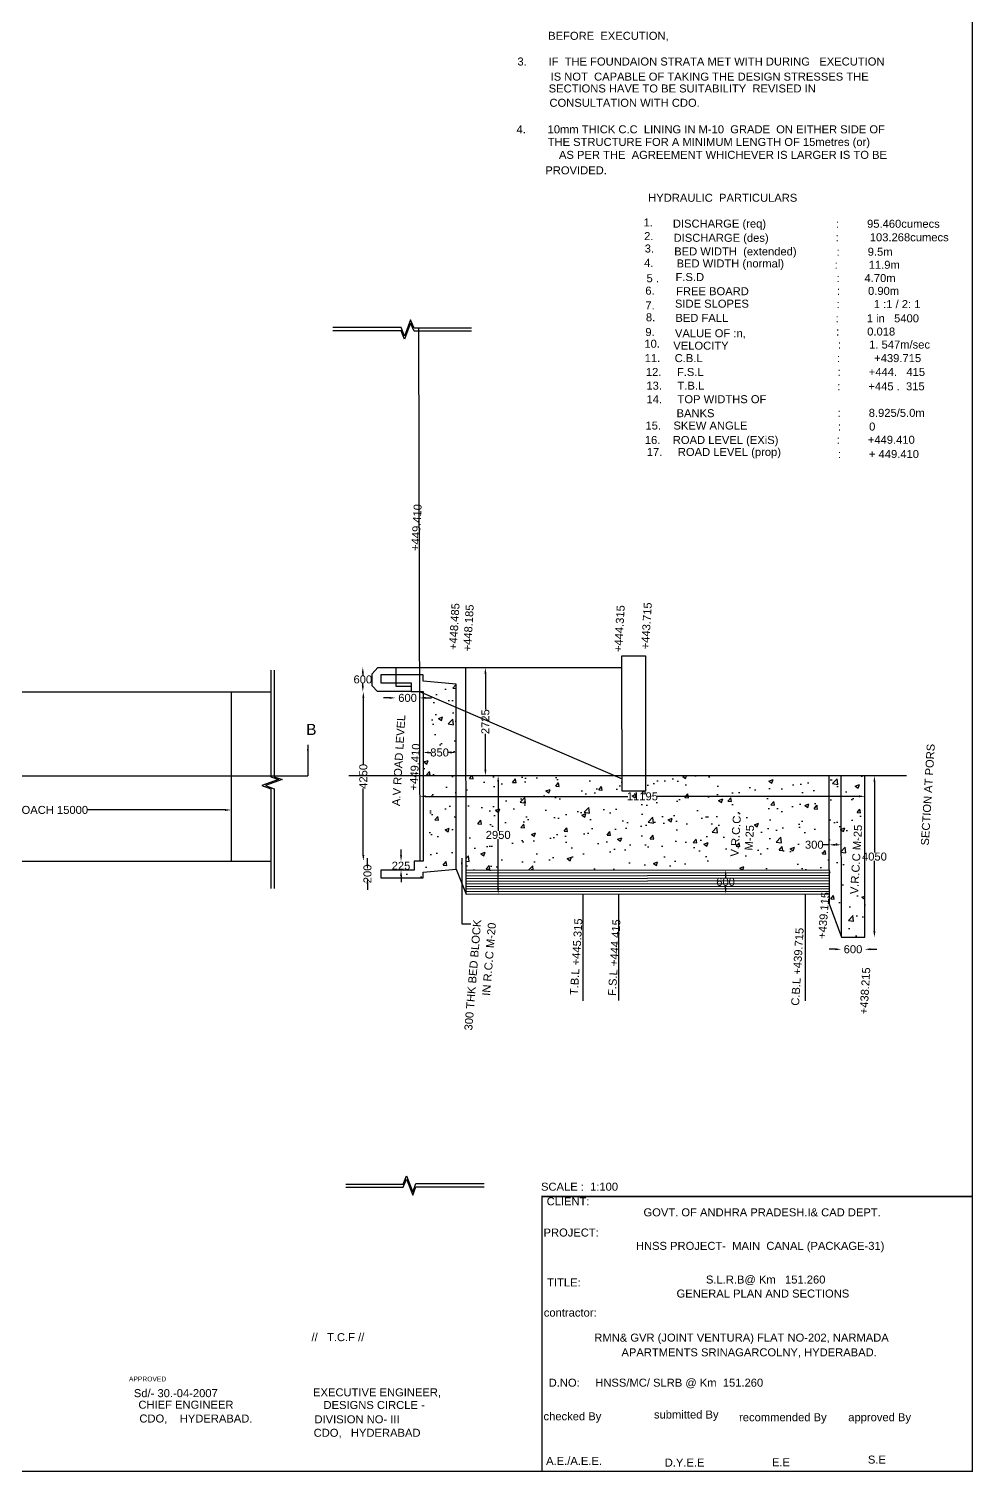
# Model space of a CAD drawing. Header units: inches. Extents: x 282006 to 329319, y -216205 to -186386.
# Drawn here: x 317521 to 329319, y -216205 to -198170 of the extents above; entities that cross this region are included whole.
import ezdxf

# ---------------------------------------------------------------- set-up
doc = ezdxf.new("R2010")
doc.units = ezdxf.units.IN
doc.header["$MEASUREMENT"] = 0
doc.styles.get("Standard").update_dxf_attribs({"font": 'arial.ttf'})
doc.dimstyles.new('ST100', dxfattribs={"dimtxt": 100, "dimasz": 75, "dimexe": 0, "dimexo": 300, "dimgap": 0.09, "dimtad": 0, "dimtih": 1, "dimtoh": 1, "dimdec": 0, "dimzin": 0, "dimdsep": 46, "dimtxsty": 'Standard', "dimcen": 0, "dimse1": 1, "dimse2": 1, "dimadec": 0, "dimazin": 0, "dimtfac": 1, "dimtdec": 0, "dimtofl": 0, "dimtmove": 0, "dimatfit": 3, "dimfxl": 2000, "dimtolj": 1, "dimtzin": 0, "dimarcsym": 0})

# ---------------------------------------------------------------- blocks, each defined once
blk = doc.blocks.new('*D116')
at = {"color": 0, "lineweight": -2, "transparency": 16777216}
for p, q in [((312650, -207931), (316312, -207931)), ((319973, -207931), (318255, -207931))]:
    blk.add_line(p, q, dxfattribs=at)
at = {"color": 0, "transparency": 16777216}
for points in [[(312650, -207919), (312650, -207944), (312575, -207931)], [(319973, -207919), (319973, -207944), (320048, -207931)]]:
    blk.add_solid(points, dxfattribs=at)
at = {"layer": 'Defpoints', "color": 0, "transparency": 16777216}
for p in [(312575, -207934), (320048, -207931), (320048, -207934)]:
    blk.add_point(p, dxfattribs=at)
at = {"color": 0, "transparency": 16777216, "insert": (317283, -207931), "char_height": 100, "attachment_point": 5}
blk.add_mtext('\\A1;STRAIGHT APPROACH 15000', dxfattribs=at)
blk = doc.blocks.new('*D119')
at = {"color": 0, "lineweight": -2, "transparency": 16777216}
for p, q in [((328086, -207579), (328086, -208462)), ((328086, -209449), (328086, -208565))]:
    blk.add_line(p, q, dxfattribs=at)
at = {"color": 0, "transparency": 16777216}
for points in [[(328073, -207579), (328098, -207579), (328086, -207504)], [(328073, -209449), (328098, -209449), (328086, -209524)]]:
    blk.add_solid(points, dxfattribs=at)
at = {"layer": 'Defpoints', "color": 0, "transparency": 16777216}
for p in [(328086, -207504), (328090, -207504), (328090, -209524)]:
    blk.add_point(p, dxfattribs=at)
at = {"color": 0, "transparency": 16777216, "insert": (328086, -208514), "char_height": 100, "attachment_point": 5}
blk.add_mtext('\\A1;4050', dxfattribs=at)
blk = doc.blocks.new('*D120')
at = {"color": 0, "lineweight": -2, "transparency": 16777216}
for p, q in [((327596, -209672), (327521, -209672)), ((328040, -209672), (328115, -209672))]:
    blk.add_line(p, q, dxfattribs=at)
at = {"color": 0, "transparency": 16777216}
for points in [[(327596, -209659), (327596, -209684), (327671, -209672)], [(328040, -209659), (328040, -209684), (327965, -209672)]]:
    blk.add_solid(points, dxfattribs=at)
at = {"layer": 'Defpoints', "color": 0, "transparency": 16777216}
for p in [(327671, -209672), (327671, -209674), (327965, -209674)]:
    blk.add_point(p, dxfattribs=at)
at = {"color": 0, "transparency": 16777216, "insert": (327818, -209672), "char_height": 100, "attachment_point": 5}
blk.add_mtext('\\A1;600', dxfattribs=at)
blk = doc.blocks.new('*D121')
at = {"color": 0, "lineweight": -2, "transparency": 16777216}
for p, q in [((327520, -208366), (327445, -208366)), ((327596, -208366), (327595, -208366))]:
    blk.add_line(p, q, dxfattribs=at)
at = {"color": 0, "transparency": 16777216}
for points in [[(327595, -208354), (327595, -208379), (327520, -208366)], [(327596, -208354), (327596, -208379), (327671, -208366)]]:
    blk.add_solid(points, dxfattribs=at)
at = {"layer": 'Defpoints', "color": 0, "transparency": 16777216}
for p in [(327520, -208366), (327671, -208366), (327671, -208366)]:
    blk.add_point(p, dxfattribs=at)
at = {"color": 0, "transparency": 16777216, "insert": (327334, -208366), "char_height": 100, "attachment_point": 5}
blk.add_mtext('\\A1;300', dxfattribs=at)
blk = doc.blocks.new('*D122')
at = {"color": 0, "lineweight": -2, "transparency": 16777216}
for p, q in [((326226, -208755), (326226, -208779)), ((326226, -208905), (326226, -208881))]:
    blk.add_line(p, q, dxfattribs=at)
at = {"color": 0, "transparency": 16777216}
for points in [[(326214, -208755), (326239, -208755), (326226, -208680)], [(326214, -208905), (326239, -208905), (326226, -208980)]]:
    blk.add_solid(points, dxfattribs=at)
at = {"layer": 'Defpoints', "color": 0, "transparency": 16777216}
for p in [(326226, -208680), (326226, -208680), (326227, -208980)]:
    blk.add_point(p, dxfattribs=at)
at = {"color": 0, "transparency": 16777216, "insert": (326226, -208830), "char_height": 100, "attachment_point": 5}
blk.add_mtext('\\A1;600', dxfattribs=at)
blk = doc.blocks.new('*D123')
at = {"color": 0, "lineweight": -2, "transparency": 16777216}
for p, q in [((322481, -207761), (325003, -207761)), ((327893, -207761), (325371, -207761))]:
    blk.add_line(p, q, dxfattribs=at)
at = {"color": 0, "transparency": 16777216}
for points in [[(322481, -207748), (322481, -207773), (322406, -207761)], [(327893, -207748), (327893, -207773), (327968, -207761)]]:
    blk.add_solid(points, dxfattribs=at)
at = {"layer": 'Defpoints', "color": 0, "transparency": 16777216}
for p in [(322406, -207761), (327968, -207758), (322406, -207772)]:
    blk.add_point(p, dxfattribs=at)
at = {"color": 0, "transparency": 16777216, "insert": (325187, -207761), "char_height": 100, "attachment_point": 5}
blk.add_mtext('\\A1;11195', dxfattribs=at)
blk = doc.blocks.new('*D124')
at = {"color": 0, "lineweight": -2, "transparency": 16777216}
for p, q in [((323385, -207579), (323385, -208192)), ((323385, -208908), (323385, -208294))]:
    blk.add_line(p, q, dxfattribs=at)
at = {"color": 0, "transparency": 16777216}
for points in [[(323372, -207579), (323397, -207579), (323385, -207504)], [(323372, -208908), (323397, -208908), (323385, -208983)]]:
    blk.add_solid(points, dxfattribs=at)
at = {"layer": 'Defpoints', "color": 0, "transparency": 16777216}
for p in [(323385, -207504), (323392, -207504), (323392, -208983)]:
    blk.add_point(p, dxfattribs=at)
at = {"color": 0, "transparency": 16777216, "insert": (323385, -208243), "char_height": 100, "attachment_point": 5}
blk.add_mtext('\\A1;2950', dxfattribs=at)
blk = doc.blocks.new('*D125')
at = {"color": 0, "lineweight": -2, "transparency": 16777216}
for p, q in [((323225, -206227), (323225, -206677)), ((323225, -207429), (323225, -206979))]:
    blk.add_line(p, q, dxfattribs=at)
at = {"color": 0, "transparency": 16777216}
for points in [[(323213, -206227), (323238, -206227), (323225, -206152)], [(323213, -207429), (323238, -207429), (323225, -207504)]]:
    blk.add_solid(points, dxfattribs=at)
at = {"layer": 'Defpoints', "color": 0, "transparency": 16777216}
for p in [(323225, -206152), (323226, -206152), (323226, -207504)]:
    blk.add_point(p, dxfattribs=at)
at = {"color": 0, "transparency": 16777216, "insert": (323225, -206828), "char_height": 100, "attachment_point": 5, "rotation": 90}
blk.add_mtext('\\A1;2725', dxfattribs=at)
blk = doc.blocks.new('*D126')
at = {"color": 0, "lineweight": -2, "transparency": 16777216}
for p, q in [((322521, -207213), (322542, -207213)), ((322784, -207213), (322763, -207213))]:
    blk.add_line(p, q, dxfattribs=at)
at = {"color": 0, "transparency": 16777216}
for points in [[(322521, -207200), (322521, -207225), (322446, -207213)], [(322784, -207200), (322784, -207225), (322859, -207213)]]:
    blk.add_solid(points, dxfattribs=at)
at = {"layer": 'Defpoints', "color": 0, "transparency": 16777216}
for p in [(322446, -207217), (322859, -207213), (322859, -207217)]:
    blk.add_point(p, dxfattribs=at)
at = {"color": 0, "transparency": 16777216, "insert": (322653, -207213), "char_height": 100, "attachment_point": 5}
blk.add_mtext('\\A1;850', dxfattribs=at)
blk = doc.blocks.new('*D127')
at = {"color": 0, "lineweight": -2, "transparency": 16777216}
for p, q in [((322171, -208498), (322171, -208423)), ((322171, -208758), (322171, -208833))]:
    blk.add_line(p, q, dxfattribs=at)
at = {"color": 0, "transparency": 16777216}
for points in [[(322159, -208498), (322184, -208498), (322171, -208573)], [(322159, -208758), (322184, -208758), (322171, -208683)]]:
    blk.add_solid(points, dxfattribs=at)
at = {"layer": 'Defpoints', "color": 0, "transparency": 16777216}
for p in [(322171, -208573), (322175, -208573), (322175, -208683)]:
    blk.add_point(p, dxfattribs=at)
at = {"color": 0, "transparency": 16777216, "insert": (322171, -208628), "char_height": 100, "attachment_point": 5}
blk.add_mtext('\\A1;225', dxfattribs=at)
blk = doc.blocks.new('*D128')
at = {"color": 0, "lineweight": -2, "transparency": 16777216}
for p, q in [((321752, -208608), (321752, -208533)), ((321752, -208852), (321752, -208927))]:
    blk.add_line(p, q, dxfattribs=at)
at = {"color": 0, "transparency": 16777216}
for points in [[(321739, -208608), (321764, -208608), (321752, -208683)], [(321739, -208852), (321764, -208852), (321752, -208777)]]:
    blk.add_solid(points, dxfattribs=at)
at = {"layer": 'Defpoints', "color": 0, "transparency": 16777216}
for p in [(321752, -208683), (321756, -208683), (321756, -208777)]:
    blk.add_point(p, dxfattribs=at)
at = {"color": 0, "transparency": 16777216, "insert": (321752, -208730), "char_height": 100, "attachment_point": 5, "rotation": 90}
blk.add_mtext('\\A1;200', dxfattribs=at)
blk = doc.blocks.new('*D129')
at = {"color": 0, "lineweight": -2, "transparency": 16777216}
for p, q in [((321700, -206528), (321700, -207360)), ((321700, -208494), (321700, -207662))]:
    blk.add_line(p, q, dxfattribs=at)
at = {"color": 0, "transparency": 16777216}
for points in [[(321688, -206528), (321713, -206528), (321700, -206453)], [(321688, -208494), (321713, -208494), (321700, -208569)]]:
    blk.add_solid(points, dxfattribs=at)
at = {"layer": 'Defpoints', "color": 0, "transparency": 16777216}
for p in [(321699, -206453), (321700, -206453), (321699, -208569)]:
    blk.add_point(p, dxfattribs=at)
at = {"color": 0, "transparency": 16777216, "insert": (321700, -207511), "char_height": 100, "attachment_point": 5, "rotation": 90}
blk.add_mtext('\\A1;4250', dxfattribs=at)
blk = doc.blocks.new('*D130')
at = {"color": 0, "lineweight": -2, "transparency": 16777216}
for p, q in [((321694, -206222), (321694, -206249)), ((321694, -206378), (321694, -206351))]:
    blk.add_line(p, q, dxfattribs=at)
at = {"color": 0, "transparency": 16777216}
for points in [[(321681, -206222), (321706, -206222), (321694, -206147)], [(321681, -206378), (321706, -206378), (321694, -206453)]]:
    blk.add_solid(points, dxfattribs=at)
at = {"layer": 'Defpoints', "color": 0, "transparency": 16777216}
for p in [(321694, -206147), (321699, -206147), (321699, -206453)]:
    blk.add_point(p, dxfattribs=at)
at = {"color": 0, "transparency": 16777216, "insert": (321694, -206300), "char_height": 100, "attachment_point": 5}
blk.add_mtext('\\A1;600', dxfattribs=at)
blk = doc.blocks.new('*D133')
at = {"color": 0, "lineweight": -2, "transparency": 16777216}
for p, q in [((322028, -206531), (321953, -206531)), ((322478, -206531), (322553, -206531))]:
    blk.add_line(p, q, dxfattribs=at)
at = {"color": 0, "transparency": 16777216}
for points in [[(322028, -206518), (322028, -206543), (322103, -206531)], [(322478, -206518), (322478, -206543), (322403, -206531)]]:
    blk.add_solid(points, dxfattribs=at)
at = {"layer": 'Defpoints', "color": 0, "transparency": 16777216}
for p in [(322103, -206521), (322403, -206520), (322403, -206531)]:
    blk.add_point(p, dxfattribs=at)
at = {"color": 0, "transparency": 16777216, "insert": (322253, -206531), "char_height": 100, "attachment_point": 5}
blk.add_mtext('\\A1;600', dxfattribs=at)

msp = doc.modelspace()

# ---------------------------------------------------------------- hatches: boundary and pattern name
h = msp.add_hatch()
h.set_pattern_fill('AR-CONC', color=256, scale=75, style=0)
h.set_pattern_definition([(50, (0, 0), (537.94514, -47.0641), [56.25, -618.75]), (355, (0, 0), (-104.0635, 564.1441), [45, -495]), (100.4514, (44.83, -3.9), (433.88204, 517.07966), [47.80514, -525.8566]), (46.1842, (0, 150), (800.4308, -124.1393), [84.375, -928.125]), (96.6356, (66.7, 139.66), (700.997, 730.5884), [71.7077, -788.7848]), (351.1842, (0, 150), (700.9965, 730.589), [67.5, -742.5]), (21, (75, 112.5), (447.6803, -301.96417), [56.25, -618.75]), (326, (75, 112.5), (182.4865, 543.8625), [45, -495]), (71.4514, (112.3, 87.34), (630.167, 241.8979), [47.80514, -525.8566]), (37.5, (0, 0), (9.11989, 249.67039), [0, -489, 0, -502.5, 0, -496.875]), (7.5, (0, 0), (197.30215, 295.80878), [0, -286.5, 0, -477.75, 0, -189.375]), (327.5, (-167.25, 0), (400.36683, -16.91615), [0, -187.5, 0, -585, 0, -776.25]), (317.5, (-242.25, 0), (437.38963, 75.07874), [0, -243.75, 0, -388.5, 0, -551.25])])
h.paths.add_polyline_path([(322859.4, -207503.5), (322446.4, -207503.5), (322446.4, -208572.3), (322408, -208572.4), (322408, -208572.3), (322333.4, -208572.3), (322333.4, -208683.1), (321920.7, -208683.1), (321920.7, -208778.4), (322446.4, -208778.4), (322446.4, -208707.1), (322859.4, -208672.3)])
h.paths.add_polyline_path([(322859.4, -206648.6), (322446.4, -206470.6), (322446.4, -207503.5), (322859.4, -207503.5)])
h.paths.add_polyline_path([(322859.4, -206359.5), (322446.7, -206321.6), (322446.7, -206243.1), (322402.1, -206243.1), (322402.7, -206451.8), (322446.4, -206451.8), (322446.4, -206470.6), (322859.4, -206648.6)])
h.paths.add_polyline_path([(327670.5, -207503.5), (325224.8, -207503.5), (325224.8, -207696.9), (324935.7, -207696.9), (324935.1, -207543.2), (324843.1, -207503.5), (322978.4, -207503.5), (322979.7, -208684.8), (327520, -208677.9), (327520.3, -208978.1), (327520, -208978.1), (327520, -209102.2), (327672.5, -209520.5)])
h.paths.add_polyline_path([(327967.6, -207503.5), (327670.5, -207503.5), (327672.5, -209520.5), (327967.6, -209520.5)])
h.paths.add_polyline_path([(327909.6, -208437.5), (328261.9, -208437.5), (328261.9, -208589.6), (327909.6, -208589.6)], flags=9)
h.paths.add_polyline_path([(327904.6, -209052.5), (327962.3, -208094.3), (327807.5, -208085), (327749.7, -209043.2)], flags=24)

# ---------------------------------------------------------------- linework, layer by layer
at = {"const_width": 20}
for points in [[(282015.9, -186395.9), (329308.9, -186395.9), (329308.9, -216195.5), (282015.9, -216195.5)], [(323932.4, -212759.6), (329308.9, -212759.6), (329308.9, -216195.5), (323932.4, -216195.5)]]:
    msp.add_lwpolyline(points, close=True, dxfattribs=at)
for points in [[(316590.4, -198373.9), (316609.4, -202397.7), (317205.8, -205209.5), (317205.8, -206264.1, 0.3034636), (317417.3, -206453.1), (320546, -206453.1)], [(320543.3, -208573), (317418.9, -208573, 0.3077718), (317226.3, -208805.2), (317226.3, -209821.8), (316619.8, -212663.4), (316619.8, -215324)]]:
    msp.add_lwpolyline(points, format="xyb")
for points in [[(323051, -201909.3), (322334.1, -201909.3), (322291, -201808), (322215.3, -202008.3), (322174.7, -201902.7), (321320.4, -201902.7)], [(323051, -201948.8), (322334.1, -201948.8), (322291, -201847.5), (322215.3, -202047.8), (322174.7, -201942.2), (321320.4, -201942.2)], [(322391.2, -201909.3), (322408, -208572.3), (322333.4, -208572.3), (322333.4, -208683.1), (321920.7, -208683.1), (321920.7, -208778.4), (322446.4, -208778.4), (322446.4, -208707.1), (322859.4, -208672.3), (322983, -208983.3), (327520, -208978.1), (327520, -209102.2), (327672.5, -209520.5), (327670.5, -207504)], [(322859.4, -208672.3), (322859.4, -206359.5), (322446.7, -206321.6), (322446.7, -206243.1), (321918.6, -206243.1), (321918.6, -206344.1), (322299.3, -206344.1), (322299.3, -206451.8), (321877.1, -206451.8), (321808.6, -206381.1), (321808.6, -206229.6), (321879.3, -206152.2), (324928.8, -206152.2), (324928.8, -206005), (325224.8, -206005), (325224.8, -207696.9), (324935.7, -207696.9), (324928.8, -206152.2)], [(320543, -206184.3), (320543, -207516.8), (320641.2, -207549.7), (320433.3, -207623.2), (320544, -207668.8), (320544, -208911.5)], [(320586.2, -206184.3), (320586.2, -207516.8), (320684.4, -207549.7), (320476.6, -207623.2), (320587.3, -207668.8), (320587.3, -208911.5)], [(322106.5, -206152.2), (322106.5, -206382.2), (322299.3, -206382.2)], [(322976.8, -206152.2), (322980.1, -208983.3)], [(320047.7, -206453.1), (320047.7, -208573)], [(322299.3, -206451.8), (322446.4, -206451.8), (322446.4, -208572.3), (322408, -208572.4)], [(322402.7, -206451.8), (324935.1, -207543.2)], [(287709.5, -207505.8), (321008.2, -207505.8)], [(328485, -207503.5), (321519.2, -207503.5)], [(327519.8, -208677.9), (327519.8, -207503.5)], [(327672.5, -209520.5), (327967.6, -209520.5), (327967.6, -207503.5)], [(322979.7, -208684.8), (327520, -208677.9), (327520.3, -208978.1)], [(322979.8, -208717.7), (327520, -208712.5)], [(322979.8, -208752.8), (327520, -208747.6)], [(322979.8, -208785.8), (327520.1, -208780.6)], [(322979.9, -208818.7), (327520.1, -208813.5)], [(322979.9, -208853.4), (327520.2, -208848.2)], [(322980, -208888.6), (327520.2, -208883.4)], [(322980, -208916.5), (327520.2, -208911.3)], [(322980, -208951.4), (327520.3, -208946.2)], [(324443.8, -208981.6), (324443.8, -210317.6)], [(324887.5, -208981.1), (324887.5, -210313)], [(327221, -208978.4), (327221, -210314.8)], [(321481.2, -212605.9), (322198.1, -212605.9), (322241.2, -212504.6), (322316.9, -212705), (322357.5, -212599.3), (323211.8, -212599.3)], [(321481.2, -212645.4), (322198.1, -212645.4), (322241.2, -212544.1), (322316.9, -212744.5), (322357.5, -212638.8), (323211.8, -212638.8)]]:
    msp.add_lwpolyline(points)

# ---------------------------------------------------------------- texts
for s, height, p in [('BEFORE  EXECUTION,', 100, (324009.5, -198307.1)), (' 3.       IF  THE FOUNDAION STRATA MET WITH DURING   EXECUTION', 100, (323586.5, -198628.3)), ('   IS NOT  CAPABLE OF TAKING THE DESIGN STRESSES THE', 100, (323923.4, -198817)), ('    SECTIONS HAVE TO BE SUITABILITY  REVISED IN', 100, (323860.5, -198965.1)), ('     CONSULTATION WITH CDO.', 100, (323831.8, -199144.1)), ('    4.       10mm THICK C.C  LINING IN M-10  GRADE  ON EITHER SIDE OF', 100, (323459, -199475.6)), ('    THE STRUCTURE FOR A MINIMUM LENGTH OF 15metres (or)', 100, (323847.8, -199633.4)), ('       AS PER THE  AGREEMENT WHICHEVER IS LARGER IS TO BE', 100, (323873, -199794.5)), ('       PROVIDED.', 100, (323702.8, -199988)), ('  HYDRAULIC  PARTICULARS   ', 100, (325181.6, -200330.7)), ('   1.', 100, (325084.9, -200638.9)), (' DISCHARGE (req)', 100, (325528.9, -200653.7)), ('   2.', 100, (325092.2, -200809.7)), ('  DISCHARGE (des)', 100, (325499.3, -200831.1)), ('    :          103.268cumecs', 100, (327445.5, -200824.7)), ('    :         95.460cumecs', 100, (327450.5, -200655.7)), ('   3.', 100, (325099.6, -200964.9)), ('  BED WIDTH  (extended)', 100, (325506.7, -201001.2)), ('    :         9.5m', 100, (327458.7, -201005.3)), ('   4.', 100, (325092.2, -201144)), ('  BED WIDTH (normal)', 100, (325536.3, -201151.4)), ('     :          11.9m', 100, (327393.3, -201168.2)), ('   5 .', 100, (325121.8, -201336.2)), ('   F.S.D', 100, (325484.5, -201321.5)), ('    :        4.70m', 100, (327457.5, -201334.1)), ('   6.           ', 100, (325107, -201491.5)), ('   FREE BOARD', 100, (325491.9, -201498.9)), ('    :         0.90m', 100, (327462.7, -201494.5)), ('   7.', 100, (325107, -201676.3)), ('   SIDE SLOPES', 100, (325477.1, -201654.1)), ('    :           1 :1 / 2: 1', 100, (327457.1, -201659.6)), ('   8.', 100, (325114.4, -201824.2)), ('  BED FALL', 100, (325521.5, -201831.6)), ('    :         1 in   5400', 100, (327446.8, -201837.4)), ('   9.                        ', 100, (325107, -202009)), ('   VALUE OF :n,', 100, (325477.1, -202023.8)), ('    :         0.018', 100, (327452.1, -202002.3)), ('   10.', 100, (325095, -202154.6)), ('    VELOCITY', 100, (325417.8, -202179)), ('    :         1. 547m/sec', 100, (327476.1, -202165.1)), ('   11. ', 100, (325099, -202333.9)), (' C.B.L', 100, (325551.1, -202334.3)), ('    :           +439.715', 100, (327461.8, -202334.5)), ('   12.     F.S.L', 100, (325113.6, -202508)), ('    :         +444.   415', 100, (327472, -202507.5)), ('   13.     T.B.L', 100, (325120.6, -202679.1)), ('    :         +445 .  315', 100, (327467.1, -202686.9)), ('   14.     TOP WIDTHS OF  ', 100, (325121.5, -202848.2)), ('   BANKS', 100, (325497.1, -203023.2)), ('    :         8.925/5.0m', 100, (327471.4, -203018.6)), ('   16.    ROAD LEVEL (EXiS)     ', 100, (325100.8, -203357.9)), ('   15.    SKEW ANGLE', 100, (325109, -203177.3)), ('     :         +449.410 ', 100, (327421.3, -203354.9)), ('     :         0', 100, (327437.4, -203189.7)), ('   17.     ROAD LEVEL (prop)', 100, (325125.2, -203507.4)), ('    :         + 449.410 ', 100, (327473.6, -203533.1)), ('B', 139.3, (320985.4, -206994.1)), ('    SCALE :  1:100', 100, (323764.8, -212688.6)), ('    CLIENT:', 100, (323835.3, -212871.4)), ('   GOVT. OF ANDHRA PRADESH.I& CAD DEPT.', 100, (325084, -213009)), ('   PROJECT:', 100, (323835.3, -213261.2)), ('    HNSS PROJECT-  MAIN  CANAL (PACKAGE-31)', 100, (324950.7, -213427.8)), ('     TITLE:', 100, (323802.3, -213885.7)), ('    S.L.R.B@ Km   151.260', 100, (325825.4, -213848.9)), ('    GENERAL PLAN AND SECTIONS', 100, (325458.2, -214024)), ('     contractor:', 100, (323760.8, -214261.8)), ('  //   T.C.F //', 100, (320974.9, -214568.7)), ('   RMN& GVR (JOINT VENTURA) FLAT NO-202, NARMADA', 100, (324469.5, -214574.4)), ('   APARTMENTS SRINAGARCOLNY, HYDERABAD.', 100, (324809, -214758.4)), ('   APPROVED', 60, (318702, -215071.4)), ('    EXECUTIVE ENGINEER,', 100, (320916.9, -215258.4)), ('       D.NO:     HNSS/MC/ SLRB @ Km  151.260', 100, (323744.2, -215137.5)), ('    Sd/- 30.-04-2007 ', 100, (318678, -215268.5)), ('      CHIEF ENGINEER', 100, (318657.4, -215412.6)), ('      DESIGNS CIRCLE -', 100, (320969.6, -215416.3)), ('       CDO,    HYDERABAD.', 100, (318630.6, -215585.5)), ('     DIVISION NO- III', 100, (320895.8, -215595.3)), ('    checked By', 100, (323796.4, -215557.3)), ('    submitted By', 100, (325175.9, -215535.3)), ('    recommended By', 100, (326239.3, -215569.4)), (' approved By', 100, (327720, -215569.4)), ('     CDO,   HYDERABAD', 100, (320885.3, -215763.7)), ('    A.E./A.E.E.', 100, (323828.6, -216114.7)), ('      D.Y.E.E', 100, (325233, -216136.5)), ('         E.E', 100, (326455.7, -216132.3)), ('      S.E', 100, (327771.5, -216098.8))]:
    msp.add_text(s, height=height).set_placement(p)
for s, rotation, p in [(' +449.410', 86.553, (322392.8, -204735.9)), (' +448.485', 86.553, (322865.5, -205973.6)), (' +448.185', 86.553, (323043.1, -205990.9)), (' +444.315', 86.553, (324929.2, -205999.2)), (' +443.715', 86.553, (325267.1, -205964.6)), (' A.V ROAD LEVEL', 86.553, (322155.1, -207922.8)), (' +449.410', 86.553, (322371.7, -207728)), (' SECTION AT PORS', 86.553, (328762.2, -208416.4)), (' V.R.C.C', 86.553, (326384, -208555.4)), (' V.R.C.C M-25', 86.553, (327878.6, -209025)), (' M-25', 86.553, (326561.2, -208479)), (' +439.115', 85.32622, (327474, -209583.7)), ('300 THK BED BLOCK', 85.32622, (323060.4, -210690)), ('IN R.C.C M-20', 85.32622, (323283, -210256.1)), (' T.B.L +445.315', 86.553, (324378, -210285.8)), (' F.S.L +444.415', 86.553, (324853.5, -210295.6)), ('  C.B.L +439.715', 86.553, (327139, -210456.9)), (' +438.215', 86.553, (327997, -210525.5))]:
    msp.add_text(s, height=100, rotation=rotation).set_placement(p)

# ---------------------------------------------------------------- dimensions: what is measured, and where the dimension line sits
for base, p1, p2, text, picture, middle in [((321693.5, -206146.9), (321699.1, -206453.2), (321699.1, -206146.9), '600', '*D130', (321693.5, -206300.1)), ((323384.6, -207503.5), (323392.1, -208982.8), (323392.1, -207503.5), '2950', '*D124', (323384.6, -208243.2)), ((328085.7, -207503.5), (328090.4, -209523.5), (328090.4, -207503.5), '4050', '*D119', (328085.7, -208513.5)), ((322171.1, -208573.3), (322175.4, -208683.1), (322175.4, -208573.3), '225', '*D127', (322171.1, -208628.2)), ((326226.4, -208679.8), (326226.9, -208979.5), (326226.4, -208679.8), '600', '*D122', (326226.4, -208829.7))]:
    dim = msp.add_linear_dim(base=base, p1=p1, p2=p2, angle=90, text=text, dimstyle='ST100')
    dim.commit()
    dim.dimension.update_dxf_attribs({"geometry": picture, "text_midpoint": middle})
for base, p1, p2, text, picture, middle in [((323225.2, -206152.2), (323226.4, -207503.5), (323226.4, -206152.2), '2725', '*D125', (323225.2, -206827.9)), ((321700.1, -206453.2), (321699.1, -208568.9), (321699.1, -206453.2), '4250', '*D129', (321700.1, -207511.1))]:
    dim = msp.add_linear_dim(base=base, p1=p1, p2=p2, angle=90, text=text, dimstyle='ST100', override={"dimtih": 0})
    dim.commit()
    dim.dimension.update_dxf_attribs({"geometry": picture, "text_midpoint": middle})
for base, p1, p2, text, picture, middle in [((322402.8, -206530.8), (322103.1, -206521), (322402.8, -206520.3), '600', '*D133', (322253, -206530.8)), ((322406, -207760.7), (327967.6, -207757.8), (322406, -207771.9), '11195', '*D123', (325186.8, -207760.7)), ((327671, -209671.8), (327964.9, -209673.8), (327671, -209673.8), '600', '*D120', (327818, -209671.8))]:
    dim = msp.add_linear_dim(base=base, p1=p1, p2=p2, text=text, dimstyle='ST100')
    dim.commit()
    dim.dimension.update_dxf_attribs({"geometry": picture, "text_midpoint": middle})
dim = msp.add_linear_dim(base=(322859.4, -207212.6), p1=(322446.4, -207216.9), p2=(322859.4, -207216.9), text='850', dimstyle='ST100', override={"dimtih": 0})
dim.commit()
dim.dimension.update_dxf_attribs({"geometry": '*D126', "text_midpoint": (322652.9, -207212.6)})
for base, p1, p2, text, picture, middle in [((320047.7, -207931), (312575.4, -207933.8), (320047.7, -207933.8), 'STRAIGHT APPROACH 15000', '*D116', (317283.3, -207931)), ((327671.3, -208366.1), (327519.8, -208366.3), (327671.3, -208366.1), '300', '*D121', (327334.5, -208366.1))]:
    dim = msp.add_linear_dim(base=base, p1=p1, p2=p2, text=text, dimstyle='ST100')
    dim.commit()
    dim.dimension.update_dxf_attribs({"geometry": picture, "text_midpoint": middle, "dimtype": 160})
dim = msp.add_linear_dim(base=(321751.8, -208683.4), p1=(321756.3, -208777), p2=(321756.3, -208683.4), angle=90, text='200', dimstyle='ST100', override={"dimtih": 0})
dim.commit()
dim.dimension.update_dxf_attribs({"geometry": '*D128', "text_midpoint": (321751.8, -208730.2), "dimtype": 160})

# ---------------------------------------------------------------- leaders
for points in [[(321007.1, -207116.9), (321007.1, -207505.8)], [(322930.7, -208534.7), (322930.7, -209354), (323042.2, -209354)]]:
    msp.add_leader(points, dimstyle='ST100', override={"dimgap": 0.09, "dimtad": 0})

doc.saveas('drawing.dxf')
